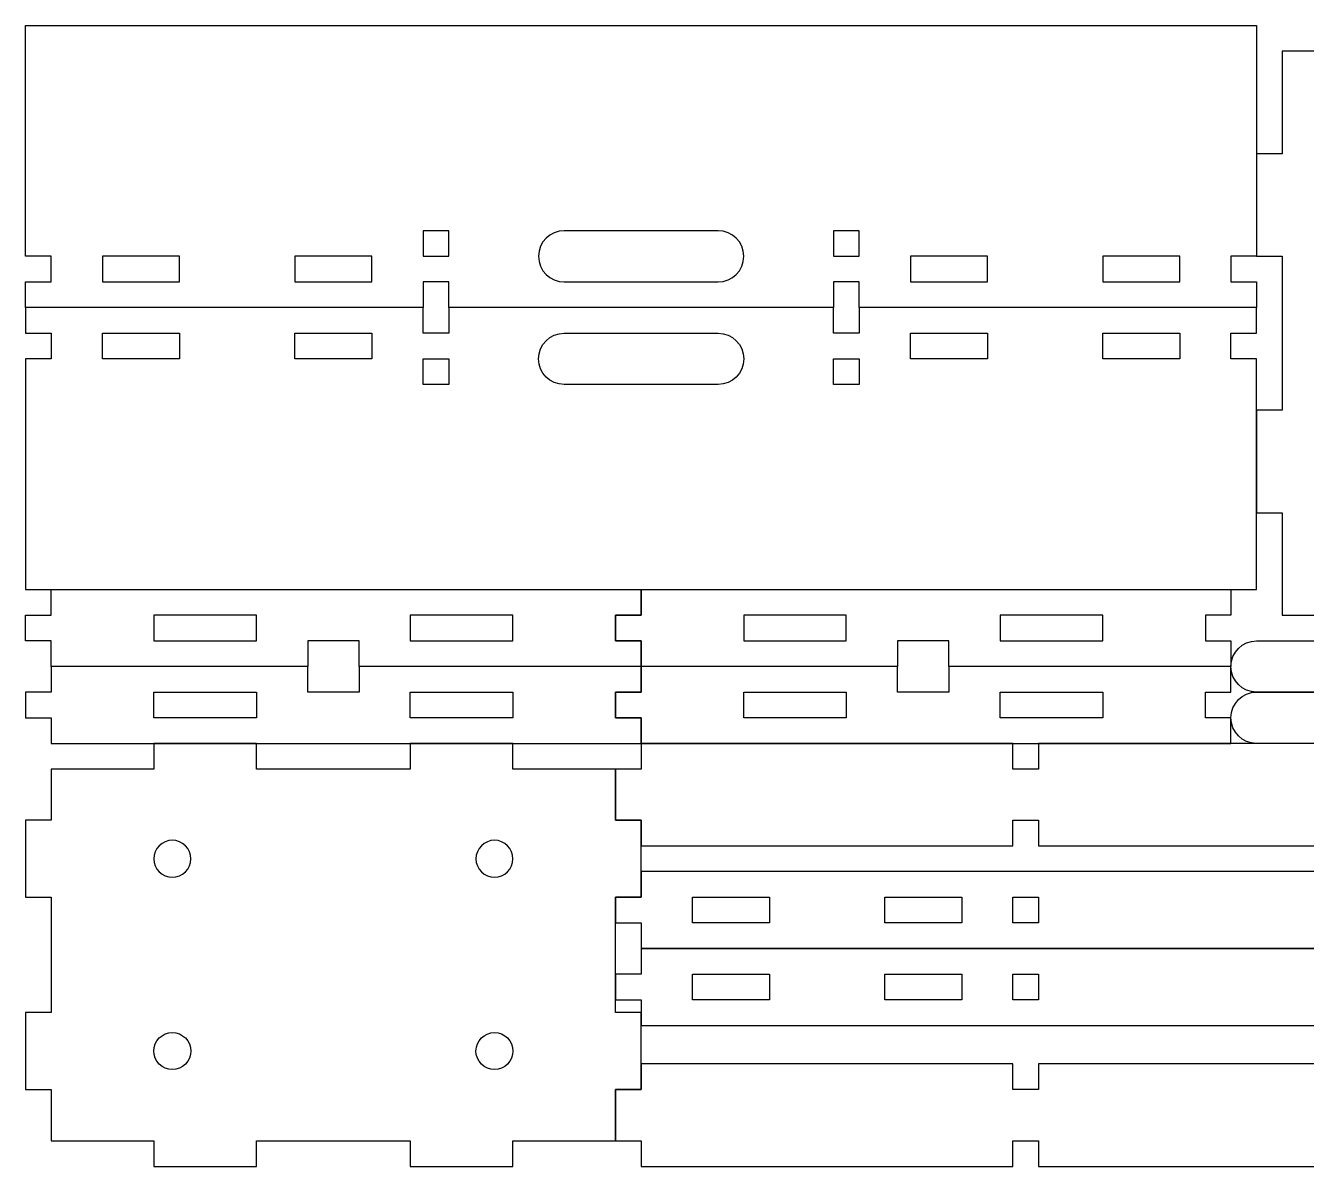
# Model space of a CAD drawing. Extents: x 6 to 603, y 16 to 298.
# Drawn here: x 6.3 to 323.5, y 15.9 to 298.4 of the extents above; entities that cross this region are included whole.
import ezdxf

# ---------------------------------------------------------------- set-up
doc = ezdxf.new("R2010")
doc.units = 0

msp = doc.modelspace()

# ---------------------------------------------------------------- linework, layer by layer
at = {"layer": 'Layer 1'}
for p, q in [((6.35, 241.3), (6.35, 298.45)), ((6.35, 298.45), (311.15, 298.45)), ((311.15, 298.45), (311.15, 241.3)), ((330.19955, 292.1), (317.49955, 292.1)), ((317.49955, 292.1), (317.49955, 266.7)), ((317.49955, 266.7), (311.14955, 266.7)), ((311.14955, 266.7), (311.14955, 241.3)), ((111.125, 247.65), (104.775, 247.65)), ((104.775, 247.65), (104.775, 241.3)), ((111.125, 241.3), (111.125, 247.65)), ((138.417126, 247.521437), (137.223698, 247.152517)), ((139.7, 247.65), (138.417126, 247.521437)), ((177.8, 247.65), (139.7, 247.65)), ((179.082874, 247.521437), (177.8, 247.65)), ((177.8, 247.65), (177.8, 247.65)), ((180.276302, 247.152517), (179.082874, 247.521437)), ((212.725, 247.65), (206.375, 247.65)), ((206.375, 247.65), (206.375, 241.3)), ((212.725, 241.3), (212.725, 247.65)), ((134.431608, 244.855131), (133.847483, 243.7763)), ((135.205787, 245.794211), (134.431608, 244.855131)), ((136.144868, 246.568391), (135.205787, 245.794211)), ((137.223698, 247.152517), (136.144868, 246.568391)), ((181.355132, 246.568391), (180.276302, 247.152517)), ((182.294212, 245.794211), (181.355132, 246.568391)), ((183.068392, 244.855131), (182.294212, 245.794211)), ((183.652517, 243.7763), (183.068392, 244.855131)), ((12.7, 241.3), (6.35, 241.3)), ((12.7, 234.95), (12.7, 241.3)), ((44.449998, 241.3), (25.399999, 241.3)), ((25.399999, 241.3), (25.399999, 234.95)), ((44.449998, 234.95), (44.449998, 241.3)), ((92.074999, 241.3), (73.025, 241.3)), ((73.025, 241.3), (73.025, 234.95)), ((92.074999, 234.95), (92.074999, 241.3)), ((104.775, 241.3), (111.125, 241.3)), ((133.478563, 242.582873), (133.35, 241.3)), ((133.35, 241.3), (133.478563, 240.017128)), ((133.847483, 243.7763), (133.478563, 242.582873)), ((184.021437, 242.582873), (183.652517, 243.7763)), ((184.15, 241.3), (184.021437, 242.582873)), ((184.021437, 240.017128), (184.15, 241.3)), ((206.375, 241.3), (212.725, 241.3)), ((244.475, 241.3), (225.425, 241.3)), ((225.425, 241.3), (225.425, 234.95)), ((244.475, 234.95), (244.475, 241.3)), ((292.10001, 241.3), (273.05001, 241.3)), ((273.05001, 241.3), (273.05001, 234.95)), ((292.10001, 234.95), (292.10001, 241.3)), ((311.15, 241.3), (304.8, 241.3)), ((304.8, 241.3), (304.8, 234.95)), ((311.14955, 241.3), (317.49955, 241.3)), ((317.49955, 241.3), (317.49955, 203.2)), ((133.478563, 240.017128), (133.847483, 238.8237)), ((133.847483, 238.8237), (134.431608, 237.74487)), ((183.068392, 237.74487), (183.652517, 238.8237)), ((183.652517, 238.8237), (184.021437, 240.017128)), ((6.35, 228.6), (6.35, 234.95)), ((6.35, 234.95), (12.7, 234.95)), ((25.399999, 234.95), (44.449998, 234.95)), ((73.025, 234.95), (92.074999, 234.95)), ((111.125, 234.95), (104.775, 234.95)), ((104.775, 234.95), (104.775, 228.6)), ((111.125, 228.6), (111.125, 234.95)), ((134.431608, 237.74487), (135.205787, 236.805789)), ((135.205787, 236.805789), (136.144868, 236.031609)), ((136.144868, 236.031609), (137.223698, 235.447483)), ((137.223698, 235.447483), (138.417126, 235.078563)), ((138.417126, 235.078563), (139.7, 234.95)), ((139.7, 234.95), (177.8, 234.95)), ((177.8, 234.95), (179.082874, 235.078563)), ((179.082874, 235.078563), (180.276302, 235.447483)), ((180.276302, 235.447483), (181.355132, 236.031609)), ((181.355132, 236.031609), (182.294212, 236.805789)), ((182.294212, 236.805789), (183.068392, 237.74487)), ((212.725, 234.95), (206.375, 234.95)), ((206.375, 234.95), (206.375, 228.6)), ((212.725, 228.6), (212.725, 234.95)), ((225.425, 234.95), (244.475, 234.95)), ((273.05001, 234.95), (292.10001, 234.95)), ((304.8, 234.95), (311.15, 234.95)), ((311.15, 234.95), (311.15, 228.6)), ((104.775, 228.6), (6.35, 228.6)), ((104.775, 228.6), (6.35, 228.6)), ((6.35, 228.6), (6.35, 222.25)), ((104.775, 222.25), (104.775, 228.6)), ((206.375, 228.6), (111.125, 228.6)), ((206.375, 228.6), (111.125, 228.6)), ((111.125, 228.6), (111.125, 222.25)), ((206.375, 222.25), (206.375, 228.6)), ((311.15, 228.6), (212.725, 228.6)), ((311.15, 228.6), (212.725, 228.6)), ((212.725, 228.6), (212.725, 222.25)), ((311.15, 222.25), (311.15, 228.6)), ((6.35, 222.25), (12.7, 222.25)), ((12.7, 222.25), (12.7, 215.9)), ((25.399999, 222.25), (44.449998, 222.25)), ((25.399999, 215.9), (25.399999, 222.25)), ((44.449998, 222.25), (44.449998, 215.9)), ((73.025, 222.25), (92.074999, 222.25)), ((73.025, 215.9), (73.025, 222.25)), ((92.074999, 222.25), (92.074999, 215.9)), ((111.125, 222.25), (104.775, 222.25)), ((137.223698, 221.752517), (138.417126, 222.121437)), ((138.417126, 222.121437), (139.7, 222.25)), ((139.7, 222.25), (177.8, 222.25)), ((177.8, 222.25), (179.082874, 222.121437)), ((179.082874, 222.121437), (180.276302, 221.752517)), ((212.725, 222.25), (206.375, 222.25)), ((225.425, 222.25), (244.475, 222.25)), ((225.425, 215.9), (225.425, 222.25)), ((244.475, 222.25), (244.475, 215.9)), ((273.05001, 222.25), (292.10001, 222.25)), ((273.05001, 215.9), (273.05001, 222.25)), ((292.10001, 222.25), (292.10001, 215.9)), ((304.8, 215.9), (304.8, 222.25)), ((304.8, 222.25), (311.15, 222.25)), ((133.847483, 218.3763), (134.431608, 219.45513)), ((134.431608, 219.45513), (135.205787, 220.394211)), ((135.205787, 220.394211), (136.144868, 221.168391)), ((136.144868, 221.168391), (137.223698, 221.752517)), ((180.276302, 221.752517), (181.355132, 221.168391)), ((181.355132, 221.168391), (182.294212, 220.394211)), ((182.294212, 220.394211), (183.068392, 219.45513)), ((183.068392, 219.45513), (183.652517, 218.3763)), ((12.7, 215.9), (6.35, 215.9)), ((6.35, 215.9), (6.35, 158.75)), ((44.449998, 215.9), (25.399999, 215.9)), ((92.074999, 215.9), (73.025, 215.9)), ((104.775, 209.55), (104.775, 215.9)), ((104.775, 215.9), (111.125, 215.9)), ((111.125, 215.9), (111.125, 209.55)), ((133.35, 215.9), (133.478563, 217.182872)), ((133.478563, 214.617127), (133.35, 215.9)), ((133.478563, 217.182872), (133.847483, 218.3763)), ((183.652517, 218.3763), (184.021437, 217.182872)), ((184.021437, 217.182872), (184.15, 215.9)), ((184.15, 215.9), (184.021437, 214.617127)), ((206.375, 209.55), (206.375, 215.9)), ((206.375, 215.9), (212.725, 215.9)), ((212.725, 215.9), (212.725, 209.55)), ((244.475, 215.9), (225.425, 215.9)), ((292.10001, 215.9), (273.05001, 215.9)), ((311.15, 215.9), (304.8, 215.9)), ((311.15, 158.75), (311.15, 215.9)), ((133.847483, 213.4237), (133.478563, 214.617127)), ((134.431608, 212.344869), (133.847483, 213.4237)), ((183.652517, 213.4237), (183.068392, 212.344869)), ((184.021437, 214.617127), (183.652517, 213.4237)), ((111.125, 209.55), (104.775, 209.55)), ((135.205787, 211.405789), (134.431608, 212.344869)), ((136.144868, 210.631609), (135.205787, 211.405789)), ((137.223698, 210.047483), (136.144868, 210.631609)), ((138.417126, 209.678563), (137.223698, 210.047483)), ((139.7, 209.55), (138.417126, 209.678563)), ((177.8, 209.55), (139.7, 209.55)), ((179.082874, 209.678563), (177.8, 209.55)), ((177.8, 209.55), (177.8, 209.55)), ((180.276302, 210.047483), (179.082874, 209.678563)), ((181.355132, 210.631609), (180.276302, 210.047483)), ((182.294212, 211.405789), (181.355132, 210.631609)), ((183.068392, 212.344869), (182.294212, 211.405789)), ((212.725, 209.55), (206.375, 209.55)), ((317.49955, 203.2), (311.14955, 203.2)), ((311.14955, 203.2), (311.14955, 177.8)), ((311.14955, 177.8), (317.49955, 177.8)), ((317.49955, 177.8), (317.49955, 152.4)), ((6.35, 158.75), (311.15, 158.75)), ((12.7, 152.4), (12.7, 158.75)), ((12.7, 158.75), (158.75, 158.75)), ((158.75, 152.4), (158.75, 158.75)), ((158.75, 158.75), (304.8, 158.75)), ((158.75, 158.75), (158.75, 152.4)), ((304.8, 158.75), (304.8, 152.4)), ((6.35, 146.05), (6.35, 152.4)), ((6.35, 152.4), (12.7, 152.4)), ((63.5, 152.4), (38.1, 152.4)), ((38.1, 152.4), (38.1, 146.05)), ((63.5, 146.05), (63.5, 152.4)), ((127, 152.4), (101.6, 152.4)), ((101.6, 152.4), (101.6, 146.05)), ((127, 146.05), (127, 152.4)), ((152.4, 146.05), (152.4, 152.4)), ((152.4, 152.4), (158.75, 152.4)), ((158.75, 152.4), (152.4, 152.4)), ((152.4, 152.4), (152.4, 146.05)), ((209.55, 152.4), (184.15, 152.4)), ((184.15, 152.4), (184.15, 146.05)), ((209.55, 146.05), (209.55, 152.4)), ((273.05, 152.4), (247.65, 152.4)), ((247.65, 152.4), (247.65, 146.05)), ((273.05, 146.05), (273.05, 152.4)), ((304.8, 152.4), (298.45, 152.4)), ((298.45, 152.4), (298.45, 146.05)), ((317.49955, 152.4), (330.19955, 152.4)), ((12.7, 146.05), (6.35, 146.05)), ((12.7, 139.7), (12.7, 146.05)), ((38.1, 146.05), (63.5, 146.05)), ((88.9, 146.05), (76.2, 146.05)), ((76.2, 146.05), (76.2, 139.7)), ((88.9, 139.7), (88.9, 146.05)), ((101.6, 146.05), (127, 146.05)), ((158.75, 146.05), (152.4, 146.05)), ((152.4, 146.05), (158.75, 146.05)), ((158.75, 139.7), (158.75, 146.05)), ((158.75, 146.05), (158.75, 139.7)), ((184.15, 146.05), (209.55, 146.05)), ((234.95, 146.05), (222.25, 146.05)), ((222.25, 146.05), (222.25, 139.7)), ((234.95, 139.7), (234.95, 146.05)), ((247.65, 146.05), (273.05, 146.05)), ((298.45, 146.05), (304.8, 146.05)), ((304.8, 146.05), (304.8, 139.7)), ((308.673688, 145.552505), (309.867116, 145.921425)), ((309.867116, 145.921425), (311.14999, 146.049988)), ((311.14999, 146.049988), (349.24999, 146.049988)), ((305.297473, 142.176288), (305.881598, 143.255118)), ((305.881598, 143.255118), (306.655777, 144.194199)), ((306.655777, 144.194199), (307.594858, 144.968379)), ((307.594858, 144.968379), (308.673688, 145.552505)), ((76.2, 139.7), (12.7, 139.7)), ((12.7, 139.7), (12.7, 133.35)), ((76.2, 139.7), (12.7, 139.7)), ((76.2, 133.35), (76.2, 139.7)), ((158.75, 139.7), (88.9, 139.7)), ((158.75, 139.7), (88.9, 139.7)), ((88.9, 139.7), (88.9, 133.35)), ((222.25, 139.7), (158.75, 139.7)), ((158.75, 139.7), (158.75, 133.35)), ((222.25, 139.7), (158.75, 139.7)), ((158.75, 133.35), (158.75, 139.7)), ((222.25, 133.35), (222.25, 139.7)), ((304.8, 139.7), (234.95, 139.7)), ((304.8, 139.7), (234.95, 139.7)), ((234.95, 139.7), (234.95, 133.35)), ((304.79999, 139.699988), (304.928553, 140.98286)), ((304.928553, 138.417115), (304.79999, 139.699988)), ((304.8, 133.35), (304.8, 139.7)), ((304.928553, 140.98286), (305.297473, 142.176288)), ((305.297473, 137.223688), (304.928553, 138.417115)), ((305.881598, 136.144857), (305.297473, 137.223688)), ((12.7, 133.35), (6.35, 133.35)), ((6.35, 133.35), (6.35, 127)), ((38.1, 133.35), (63.5, 133.35)), ((38.1, 127), (38.1, 133.35)), ((63.5, 133.35), (63.5, 127)), ((88.9, 133.35), (76.2, 133.35)), ((101.6, 133.35), (127, 133.35)), ((101.6, 127), (101.6, 133.35)), ((127, 133.35), (127, 127)), ((158.75, 133.35), (152.4, 133.35)), ((152.4, 133.35), (152.4, 127)), ((152.4, 127), (152.4, 133.35)), ((152.4, 133.35), (158.75, 133.35)), ((184.15, 133.35), (209.55, 133.35)), ((184.15, 127), (184.15, 133.35)), ((209.55, 133.35), (209.55, 127)), ((234.95, 133.35), (222.25, 133.35)), ((247.65, 133.35), (273.05, 133.35)), ((247.65, 127), (247.65, 133.35)), ((273.05, 133.35), (273.05, 127)), ((298.45, 127), (298.45, 133.35)), ((298.45, 133.35), (304.8, 133.35)), ((306.655777, 135.205777), (305.881598, 136.144857)), ((307.594858, 134.431597), (306.655777, 135.205777)), ((308.673688, 133.847471), (307.594858, 134.431597)), ((309.867116, 133.478551), (308.673688, 133.847471)), ((308.673688, 132.852504), (309.867116, 133.221424)), ((311.14999, 133.349988), (309.867116, 133.478551)), ((309.867116, 133.221424), (311.14999, 133.349987)), ((349.24999, 133.349988), (311.14999, 133.349988)), ((311.14999, 133.349987), (349.24999, 133.349987)), ((305.297473, 129.476288), (305.881598, 130.555118)), ((305.881598, 130.555118), (306.655777, 131.494198)), ((306.655777, 131.494198), (307.594858, 132.268378)), ((307.594858, 132.268378), (308.673688, 132.852504)), ((6.35, 127), (12.7, 127)), ((12.7, 127), (12.7, 120.65)), ((63.5, 127), (38.1, 127)), ((127, 127), (101.6, 127)), ((152.4, 127), (158.75, 127)), ((158.75, 127), (152.4, 127)), ((158.75, 127), (158.75, 120.65)), ((158.75, 120.65), (158.75, 127)), ((209.55, 127), (184.15, 127)), ((273.05, 127), (247.65, 127)), ((304.8, 127), (298.45, 127)), ((304.79999, 126.99999), (304.928553, 128.282861)), ((304.928553, 125.717116), (304.79999, 126.99999)), ((304.8, 120.65), (304.8, 127)), ((304.928553, 128.282861), (305.297473, 129.476288)), ((305.297473, 124.523688), (304.928553, 125.717116)), ((305.881598, 123.444858), (305.297473, 124.523688)), ((12.7, 120.65), (158.75, 120.65)), ((38.099996, 120.65045), (38.099996, 114.30045)), ((63.499996, 120.65045), (38.099996, 120.65045)), ((63.499996, 114.30045), (63.499996, 120.65045)), ((126.999996, 120.65045), (101.599996, 120.65045)), ((101.599996, 120.65045), (101.599996, 114.30045)), ((126.999996, 114.30045), (126.999996, 120.65045)), ((158.75, 120.65), (158.75, 114.3)), ((250.82501, 120.65), (158.75, 120.65)), ((158.75, 120.65), (304.8, 120.65)), ((250.82501, 114.3), (250.82501, 120.65)), ((352.42501, 120.65), (257.17501, 120.65)), ((257.17501, 120.65), (257.17501, 114.3)), ((306.655777, 122.505777), (305.881598, 123.444858)), ((307.594858, 121.731598), (306.655777, 122.505777)), ((308.673688, 121.147473), (307.594858, 121.731598)), ((309.867116, 120.778553), (308.673688, 121.147473)), ((311.14999, 120.64999), (309.867116, 120.778553)), ((349.24999, 120.64999), (311.14999, 120.64999)), ((38.099996, 114.30045), (12.699996, 114.30045)), ((12.699996, 114.30045), (12.699996, 101.60045)), ((101.599996, 114.30045), (63.499996, 114.30045)), ((152.399996, 114.30045), (126.999996, 114.30045)), ((152.399996, 101.60045), (152.399996, 114.30045)), ((158.75, 114.3), (152.4, 114.3)), ((152.4, 114.3), (152.4, 101.6)), ((257.17501, 114.3), (250.82501, 114.3)), ((12.699996, 101.60045), (6.349996, 101.60045)), ((6.349996, 101.60045), (6.349996, 82.55045)), ((158.749996, 101.60045), (152.399996, 101.60045)), ((152.4, 101.6), (158.75, 101.6)), ((158.749996, 82.55045), (158.749996, 101.60045)), ((158.75, 101.6), (158.75, 95.25)), ((250.82501, 95.25), (250.82501, 101.6)), ((250.82501, 101.6), (257.17501, 101.6)), ((257.17501, 101.6), (257.17501, 95.25)), ((39.439102, 95.308173), (38.868143, 94.611828)), ((40.135446, 95.879131), (39.439102, 95.308173)), ((40.922366, 96.299258), (40.135446, 95.879131)), ((41.775876, 96.558619), (40.922366, 96.299258)), ((42.671994, 96.64728), (41.775876, 96.558619)), ((43.568113, 96.558619), (42.671994, 96.64728)), ((44.421623, 96.299257), (43.568113, 96.558619)), ((45.208542, 95.87913), (44.421623, 96.299257)), ((45.904887, 95.308172), (45.208542, 95.87913)), ((46.475845, 94.611828), (45.904887, 95.308172)), ((119.195104, 95.308172), (118.624146, 94.611828)), ((119.891449, 95.87913), (119.195104, 95.308172)), ((120.678368, 96.299257), (119.891449, 95.87913)), ((121.531878, 96.558619), (120.678368, 96.299257)), ((122.427996, 96.64728), (121.531878, 96.558619)), ((123.324115, 96.558619), (122.427996, 96.64728)), ((124.177625, 96.299257), (123.324115, 96.558619)), ((124.964544, 95.87913), (124.177625, 96.299257)), ((125.660889, 95.308172), (124.964544, 95.87913)), ((126.231847, 94.611828), (125.660889, 95.308172)), ((158.75, 95.25), (250.82501, 95.25)), ((257.17501, 95.25), (352.42501, 95.25)), ((38.188655, 92.971398), (38.099993, 92.07528)), ((38.099993, 92.07528), (38.188655, 91.179162)), ((38.448016, 93.824909), (38.188655, 92.971398)), ((38.868143, 94.611828), (38.448016, 93.824909)), ((46.895972, 93.824909), (46.475845, 94.611828)), ((47.155333, 92.971398), (46.895972, 93.824909)), ((47.243994, 92.07528), (47.155333, 92.971398)), ((47.155333, 91.179162), (47.243994, 92.07528)), ((47.243994, 92.07528), (47.243994, 92.07528)), ((117.944658, 92.971398), (117.855996, 92.07528)), ((117.855996, 92.07528), (117.944658, 91.179162)), ((118.204019, 93.824909), (117.944658, 92.971398)), ((118.624146, 94.611828), (118.204019, 93.824909)), ((126.651974, 93.824909), (126.231847, 94.611828)), ((126.911335, 92.971398), (126.651974, 93.824909)), ((126.999996, 92.07528), (126.911335, 92.971398)), ((126.911335, 91.179162), (126.999996, 92.07528)), ((126.999996, 92.07528), (126.999996, 92.07528)), ((38.188655, 91.179162), (38.448016, 90.325651)), ((38.448016, 90.325651), (38.868143, 89.538732)), ((38.868143, 89.538732), (39.439102, 88.842387)), ((39.439102, 88.842387), (40.135446, 88.271429)), ((45.208542, 88.27143), (45.904887, 88.842388)), ((45.904887, 88.842388), (46.475845, 89.538732)), ((46.475845, 89.538732), (46.895972, 90.325651)), ((46.895972, 90.325651), (47.155333, 91.179162)), ((117.944658, 91.179162), (118.204019, 90.325651)), ((118.204019, 90.325651), (118.624146, 89.538732)), ((118.624146, 89.538732), (119.195104, 88.842388)), ((119.195104, 88.842388), (119.891449, 88.27143)), ((124.964544, 88.27143), (125.660889, 88.842388)), ((125.660889, 88.842388), (126.231847, 89.538732)), ((126.231847, 89.538732), (126.651974, 90.325651)), ((126.651974, 90.325651), (126.911335, 91.179162)), ((158.75, 88.9), (158.75, 82.55)), ((450.85, 88.9), (158.75, 88.9)), ((40.135446, 88.271429), (40.922366, 87.851302)), ((40.922366, 87.851302), (41.775876, 87.591941)), ((41.775876, 87.591941), (42.671994, 87.50328)), ((42.671994, 87.50328), (43.568113, 87.591941)), ((43.568113, 87.591941), (44.421623, 87.851303)), ((44.421623, 87.851303), (45.208542, 88.27143)), ((119.891449, 88.27143), (120.678368, 87.851303)), ((120.678368, 87.851303), (121.531878, 87.591941)), ((121.531878, 87.591941), (122.427996, 87.50328)), ((122.427996, 87.50328), (123.324115, 87.591941)), ((123.324115, 87.591941), (124.177625, 87.851303)), ((124.177625, 87.851303), (124.964544, 88.27143)), ((6.349996, 82.55045), (12.699996, 82.55045)), ((12.699996, 82.55045), (12.699996, 53.97545)), ((152.399996, 53.97545), (152.399996, 82.55045)), ((152.399996, 82.55045), (158.749996, 82.55045)), ((158.75, 82.55), (152.4, 82.55)), ((152.4, 82.55), (152.4, 76.2)), ((171.449999, 82.55001), (190.499998, 82.55001)), ((171.449999, 76.20001), (171.449999, 82.55001)), ((190.499998, 82.55001), (190.499998, 76.20001)), ((219.075, 82.55), (238.125, 82.55)), ((219.075, 76.2), (219.075, 82.55)), ((238.125, 82.55), (238.125, 76.2)), ((250.825, 82.55), (257.175, 82.55)), ((250.825, 76.2), (250.825, 82.55)), ((257.175, 82.55), (257.175, 76.2)), ((152.4, 76.2), (158.75, 76.2)), ((158.75, 76.2), (158.75, 69.85)), ((190.499998, 76.20001), (171.449999, 76.20001)), ((238.125, 76.2), (219.075, 76.2)), ((257.175, 76.2), (250.825, 76.2)), ((158.75, 69.85), (450.85, 69.85)), ((158.75, 69.85), (158.75, 63.5)), ((450.85, 69.85), (158.75, 69.85)), ((158.75, 63.5), (152.4, 63.5)), ((152.4, 63.5), (152.4, 57.15)), ((171.449999, 63.50001), (190.499998, 63.50001)), ((171.449999, 57.15001), (171.449999, 63.50001)), ((190.499998, 63.50001), (190.499998, 57.15001)), ((219.075, 63.5), (238.125, 63.5)), ((219.075, 57.15), (219.075, 63.5)), ((238.125, 63.5), (238.125, 57.15)), ((250.825, 63.5), (257.175, 63.5)), ((250.825, 57.15), (250.825, 63.5)), ((257.175, 63.5), (257.175, 57.15)), ((152.4, 57.15), (158.75, 57.15)), ((158.75, 57.15), (158.75, 50.8)), ((190.499998, 57.15001), (171.449999, 57.15001)), ((238.125, 57.15), (219.075, 57.15)), ((257.175, 57.15), (250.825, 57.15)), ((12.699996, 53.97545), (6.349996, 53.97545)), ((6.349996, 53.97545), (6.349996, 34.92545)), ((158.749996, 53.97545), (152.399996, 53.97545)), ((158.749996, 34.92545), (158.749996, 53.97545)), ((158.75, 50.8), (450.85, 50.8)), ((38.868143, 46.986808), (39.439101, 47.683152)), ((39.439101, 47.683152), (40.135446, 48.25411)), ((40.135446, 48.25411), (40.922365, 48.674237)), ((40.922365, 48.674237), (41.775875, 48.933599)), ((41.775875, 48.933599), (42.671993, 49.02226)), ((42.671993, 49.02226), (43.568112, 48.933599)), ((43.568112, 48.933599), (44.421622, 48.674237)), ((44.421622, 48.674237), (45.208541, 48.25411)), ((45.208541, 48.25411), (45.904886, 47.683152)), ((45.904886, 47.683152), (46.475844, 46.986808)), ((118.636832, 47.006509), (119.195114, 47.683152)), ((119.195114, 47.683152), (119.871758, 48.241434)), ((119.871758, 48.241434), (120.648378, 48.66297)), ((120.648378, 48.66297), (121.506589, 48.929373)), ((121.506589, 48.929373), (122.428006, 49.02226)), ((122.428006, 49.02226), (123.324125, 48.933599)), ((123.324125, 48.933599), (124.177635, 48.674237)), ((124.177635, 48.674237), (124.964554, 48.25411)), ((124.964554, 48.25411), (125.660899, 47.683152)), ((125.660899, 47.683152), (126.231857, 46.986808)), ((38.099993, 44.45026), (38.188655, 45.346378)), ((38.188655, 43.554142), (38.099993, 44.45026)), ((38.188655, 45.346378), (38.448016, 46.199889)), ((38.448016, 46.199889), (38.868143, 46.986808)), ((46.475844, 46.986808), (46.895971, 46.199889)), ((46.895971, 46.199889), (47.155332, 45.346378)), ((47.155332, 45.346378), (47.243993, 44.45026)), ((47.243993, 44.45026), (47.155332, 43.554142)), ((47.243993, 44.45026), (47.243993, 44.45026)), ((117.856006, 44.45026), (117.948893, 45.371677)), ((117.944668, 43.554142), (117.856006, 44.45026)), ((117.948893, 45.371677), (118.215297, 46.229889)), ((118.215297, 46.229889), (118.636832, 47.006509)), ((126.231857, 46.986808), (126.651984, 46.199889)), ((126.651984, 46.199889), (126.911345, 45.346378)), ((126.911345, 45.346378), (127.000006, 44.45026)), ((127.000006, 44.45026), (126.911345, 43.554142)), ((127.000006, 44.45026), (127.000006, 44.45026)), ((38.448016, 42.700631), (38.188655, 43.554142)), ((38.868143, 41.913712), (38.448016, 42.700631)), ((39.439101, 41.217368), (38.868143, 41.913712)), ((46.475844, 41.913712), (45.904886, 41.217368)), ((46.895971, 42.700631), (46.475844, 41.913712)), ((47.155332, 43.554142), (46.895971, 42.700631)), ((118.204029, 42.700631), (117.944668, 43.554142)), ((118.624156, 41.913712), (118.204029, 42.700631)), ((119.195114, 41.217368), (118.624156, 41.913712)), ((126.231857, 41.913712), (125.660899, 41.217368)), ((126.651984, 42.700631), (126.231857, 41.913712)), ((126.911345, 43.554142), (126.651984, 42.700631)), ((158.75, 41.275), (158.75, 34.925)), ((250.82501, 41.275), (158.75, 41.275)), ((250.82501, 34.925), (250.82501, 41.275)), ((352.42501, 41.275), (257.17501, 41.275)), ((257.17501, 41.275), (257.17501, 34.925)), ((40.135446, 40.64641), (39.439101, 41.217368)), ((40.922365, 40.226283), (40.135446, 40.64641)), ((41.775875, 39.966921), (40.922365, 40.226283)), ((42.671993, 39.87826), (41.775875, 39.966921)), ((43.568112, 39.966921), (42.671993, 39.87826)), ((44.421622, 40.226283), (43.568112, 39.966921)), ((45.208541, 40.64641), (44.421622, 40.226283)), ((45.904886, 41.217368), (45.208541, 40.64641)), ((119.891459, 40.64641), (119.195114, 41.217368)), ((120.678378, 40.226283), (119.891459, 40.64641)), ((121.531888, 39.966921), (120.678378, 40.226283)), ((122.428006, 39.87826), (121.531888, 39.966921)), ((123.324125, 39.966921), (122.428006, 39.87826)), ((124.177635, 40.226283), (123.324125, 39.966921)), ((124.964554, 40.64641), (124.177635, 40.226283)), ((125.660899, 41.217368), (124.964554, 40.64641)), ((6.349996, 34.92545), (12.699996, 34.92545)), ((12.699996, 34.92545), (12.699996, 22.22545)), ((152.399996, 22.22545), (152.399996, 34.92545)), ((152.399996, 34.92545), (158.749996, 34.92545)), ((158.75, 34.925), (152.4, 34.925)), ((152.4, 34.925), (152.4, 22.225)), ((257.17501, 34.925), (250.82501, 34.925)), ((12.699996, 22.22545), (38.099996, 22.22545)), ((38.099996, 22.22545), (38.099996, 15.87545)), ((63.499996, 15.87545), (63.499996, 22.22545)), ((63.499996, 22.22545), (101.599996, 22.22545)), ((101.599996, 22.22545), (101.599996, 15.87545)), ((126.999996, 15.87545), (126.999996, 22.22545)), ((126.999996, 22.22545), (152.399996, 22.22545)), ((152.4, 22.225), (158.75, 22.225)), ((158.75, 22.225), (158.75, 15.875)), ((250.82501, 15.875), (250.82501, 22.225)), ((250.82501, 22.225), (257.17501, 22.225)), ((257.17501, 22.225), (257.17501, 15.875)), ((38.099996, 15.87545), (63.499996, 15.87545)), ((101.599996, 15.87545), (126.999996, 15.87545)), ((158.75, 15.875), (250.82501, 15.875)), ((257.17501, 15.875), (352.42501, 15.875))]:
    msp.add_line(p, q, dxfattribs=at)

doc.saveas('drawing.dxf')
